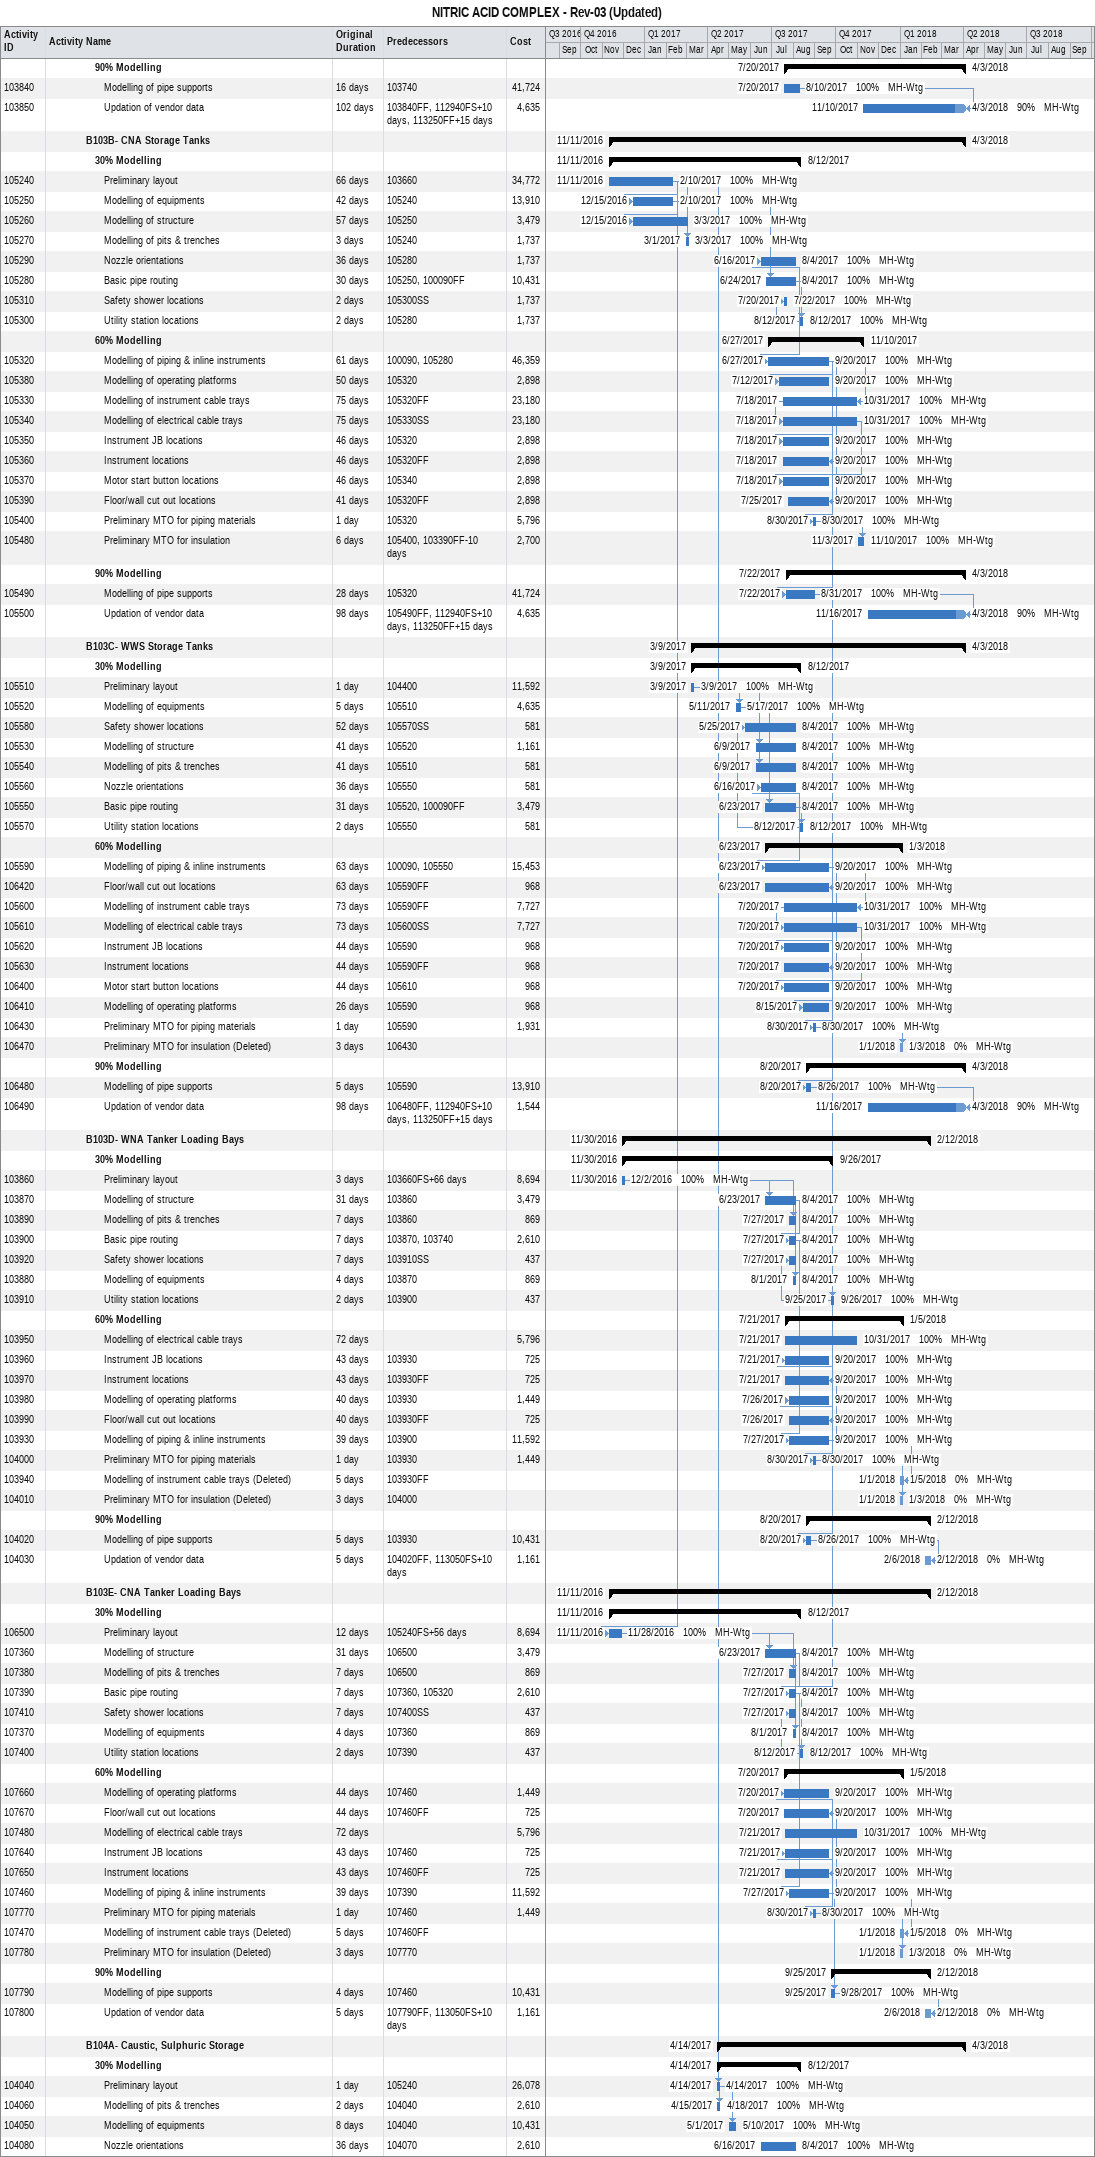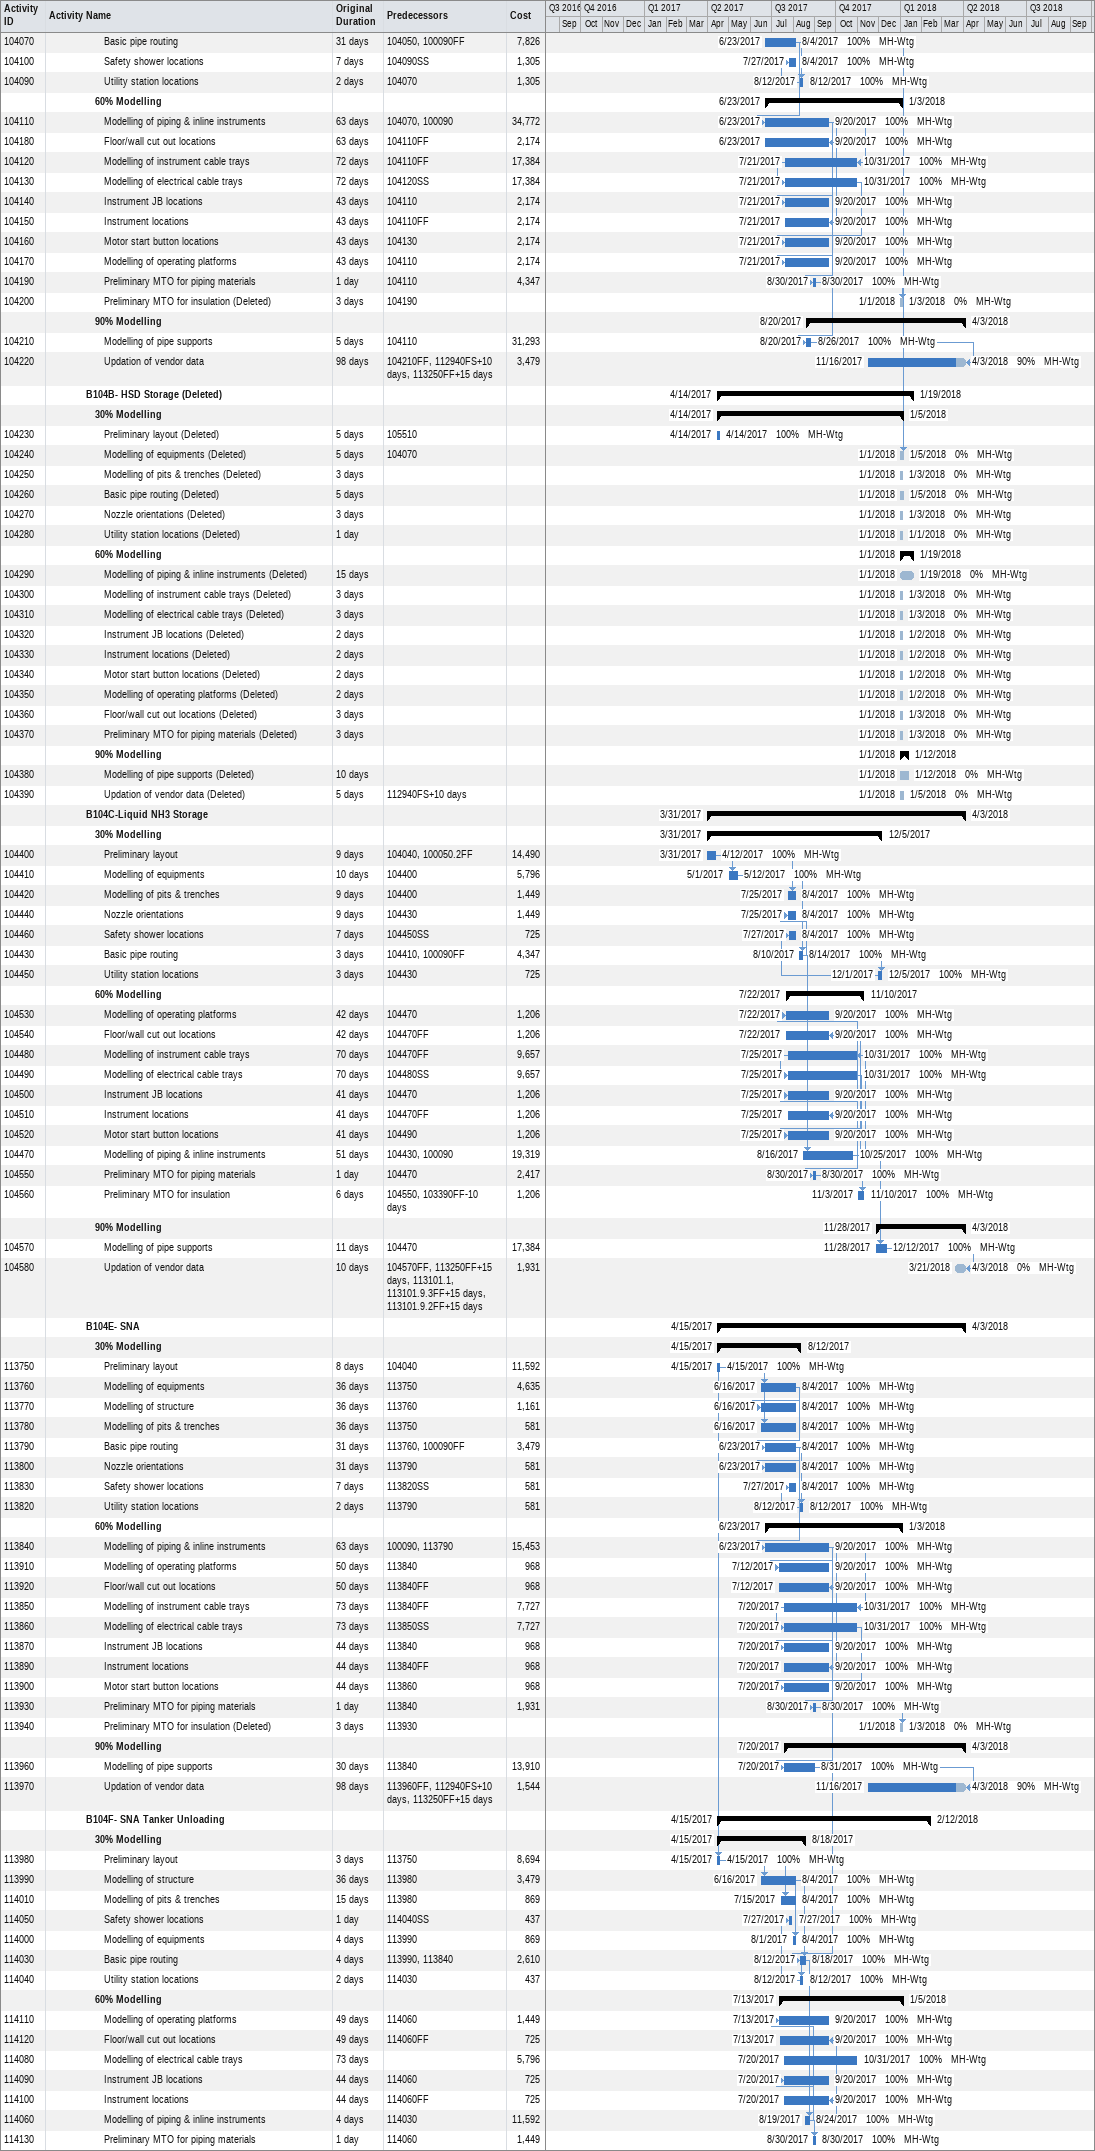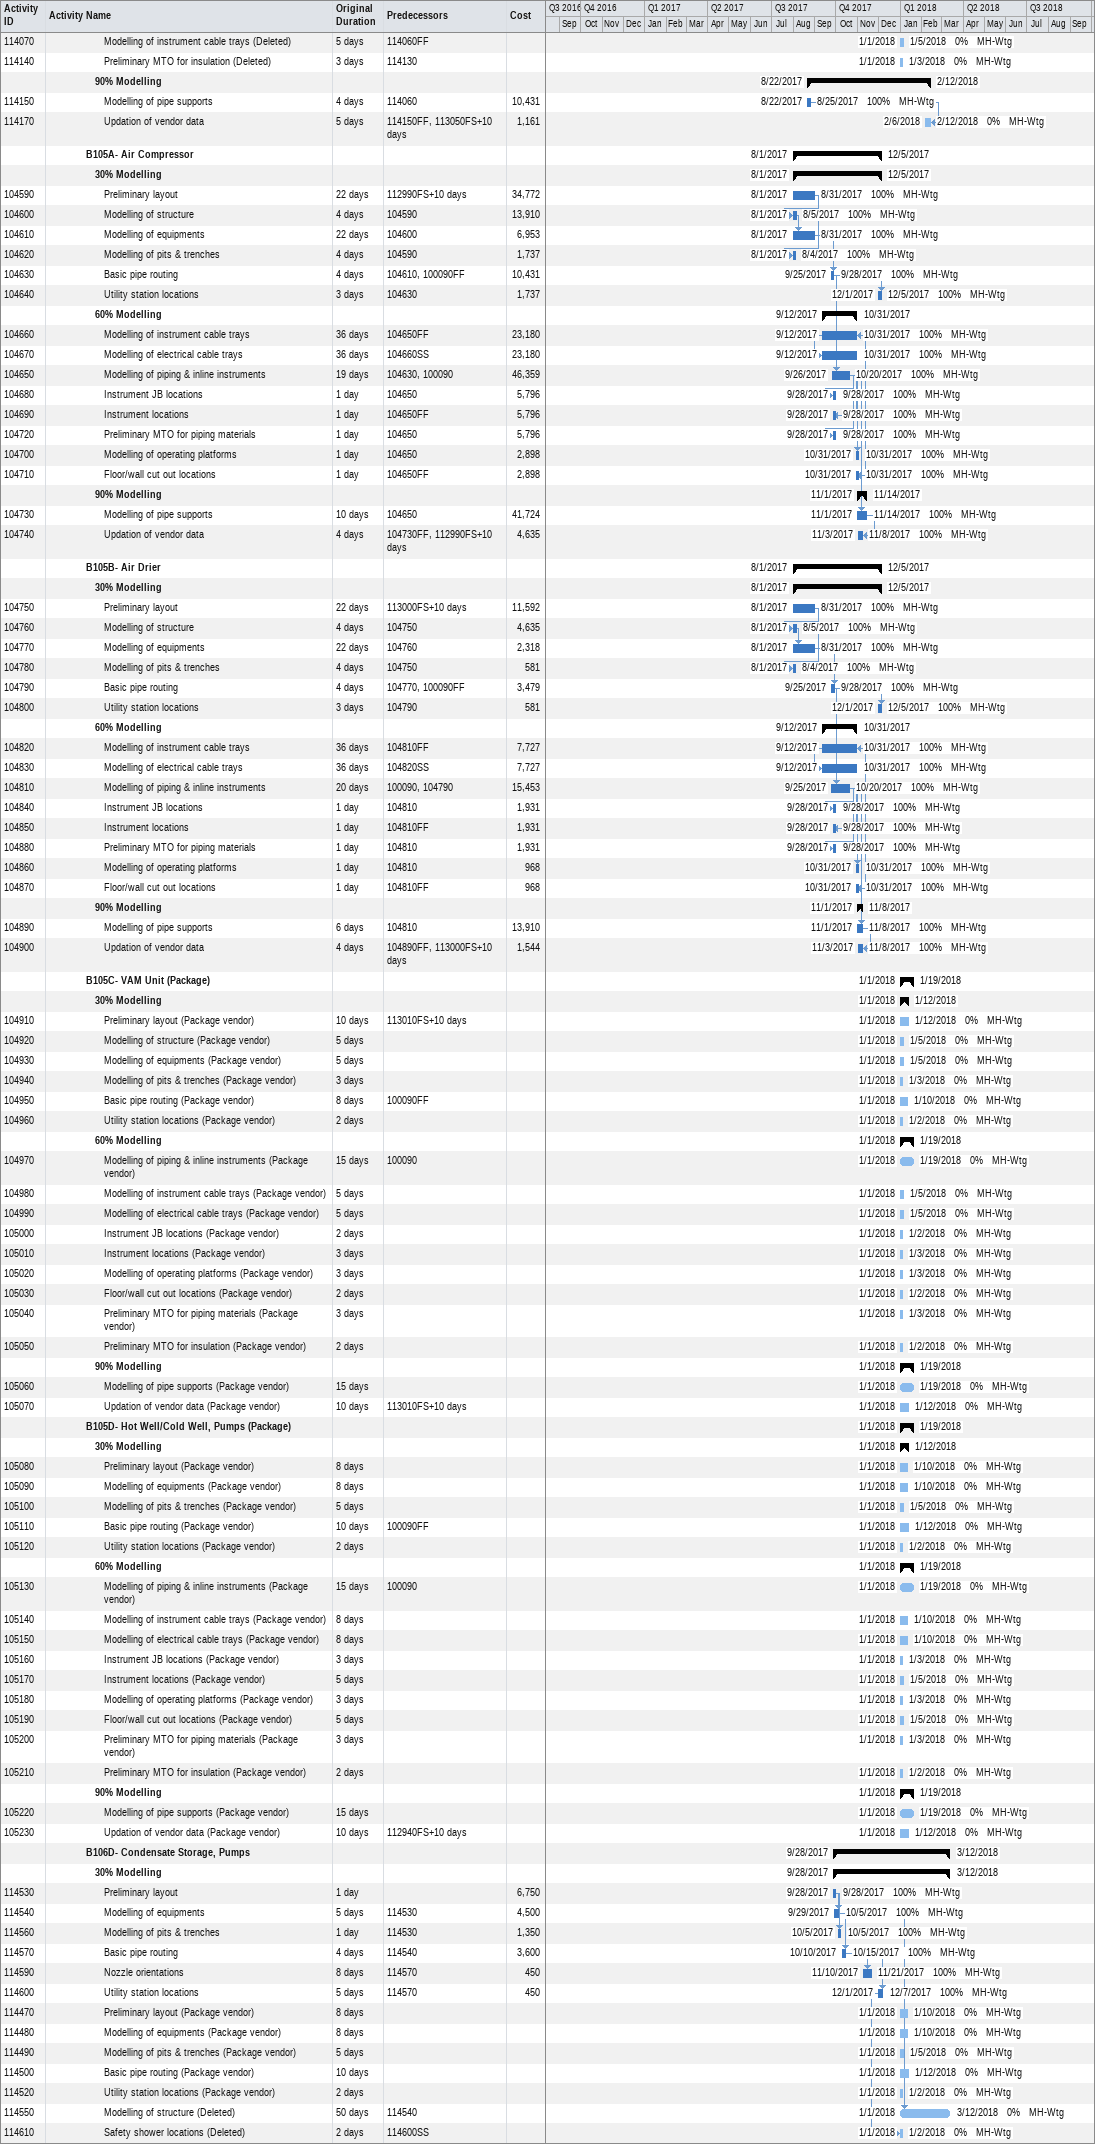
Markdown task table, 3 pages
NITRIC ACID COMPLEX - Rev-03 (Updated)

| ID | Level | Task | Original duration | Start | Finish | Predecessors | Resources | % complete | Cost |
|---|---|---|---|---|---|---|---|---|---|
|  | 6 | **90% Modelling** |  | 2017-07-20 | 2018-04-03 |  |  |  |  |
| 103840 | 7 | Modelling of pipe supports | 16d | 2017-07-20 | 2017-08-10 | 103740 | MH-Wtg | 100 | 41724 |
| 103850 | 7 | Updation of vendor data | 102d | 2017-11-10 | 2018-04-03 | 103840FF, 112940FS+10d, 113250FF+15d | MH-Wtg | 90 | 4635 |
|  | 5 | **B103B- CNA Storage Tanks** |  | 2016-11-11 | 2018-04-03 |  |  |  |  |
|  | 6 | **30% Modelling** |  | 2016-11-11 | 2017-08-12 |  |  |  |  |
| 105240 | 7 | Preliminary layout | 66d | 2016-11-11 | 2017-02-10 | 103660 | MH-Wtg | 100 | 34772 |
| 105250 | 7 | Modelling of equipments | 42d | 2016-12-15 | 2017-02-10 | 105240 | MH-Wtg | 100 | 13910 |
| 105260 | 7 | Modelling of structure | 57d | 2016-12-15 | 2017-03-03 | 105250 | MH-Wtg | 100 | 3479 |
| 105270 | 7 | Modelling of pits & trenches | 3d | 2017-03-01 | 2017-03-03 | 105240 | MH-Wtg | 100 | 1737 |
| 105290 | 7 | Nozzle orientations | 36d | 2017-06-16 | 2017-08-04 | 105280 | MH-Wtg | 100 | 1737 |
| 105280 | 7 | Basic pipe routing | 30d | 2017-06-24 | 2017-08-04 | 105250, 100090FF | MH-Wtg | 100 | 10431 |
| 105310 | 7 | Safety shower locations | 2d | 2017-07-20 | 2017-07-22 | 105300SS | MH-Wtg | 100 | 1737 |
| 105300 | 7 | Utility station locations | 2d | 2017-08-12 | 2017-08-12 | 105280 | MH-Wtg | 100 | 1737 |
|  | 6 | **60% Modelling** |  | 2017-06-27 | 2017-11-10 |  |  |  |  |
| 105320 | 7 | Modelling of piping & inline instruments | 61d | 2017-06-27 | 2017-09-20 | 100090, 105280 | MH-Wtg | 100 | 46359 |
| 105380 | 7 | Modelling of operating platforms | 50d | 2017-07-12 | 2017-09-20 | 105320 | MH-Wtg | 100 | 2898 |
| 105330 | 7 | Modelling of instrument cable trays | 75d | 2017-07-18 | 2017-10-31 | 105320FF | MH-Wtg | 100 | 23180 |
| 105340 | 7 | Modelling of electrical cable trays | 75d | 2017-07-18 | 2017-10-31 | 105330SS | MH-Wtg | 100 | 23180 |
| 105350 | 7 | Instrument JB locations | 46d | 2017-07-18 | 2017-09-20 | 105320 | MH-Wtg | 100 | 2898 |
| 105360 | 7 | Instrument locations | 46d | 2017-07-18 | 2017-09-20 | 105320FF | MH-Wtg | 100 | 2898 |
| 105370 | 7 | Motor start button locations | 46d | 2017-07-18 | 2017-09-20 | 105340 | MH-Wtg | 100 | 2898 |
| 105390 | 7 | Floor/wall cut out locations | 41d | 2017-07-25 | 2017-09-20 | 105320FF | MH-Wtg | 100 | 2898 |
| 105400 | 7 | Preliminary MTO for piping materials | 1d | 2017-08-30 | 2017-08-30 | 105320 | MH-Wtg | 100 | 5796 |
| 105480 | 7 | Preliminary MTO for insulation | 6d | 2017-11-03 | 2017-11-10 | 105400, 103390FF-10d | MH-Wtg | 100 | 2700 |
|  | 6 | **90% Modelling** |  | 2017-07-22 | 2018-04-03 |  |  |  |  |
| 105490 | 7 | Modelling of pipe supports | 28d | 2017-07-22 | 2017-08-31 | 105320 | MH-Wtg | 100 | 41724 |
| 105500 | 7 | Updation of vendor data | 98d | 2017-11-16 | 2018-04-03 | 105490FF, 112940FS+10d, 113250FF+15d | MH-Wtg | 90 | 4635 |
|  | 5 | **B103C- WWS Storage Tanks** |  | 2017-03-09 | 2018-04-03 |  |  |  |  |
|  | 6 | **30% Modelling** |  | 2017-03-09 | 2017-08-12 |  |  |  |  |
| 105510 | 7 | Preliminary layout | 1d | 2017-03-09 | 2017-03-09 | 104400 | MH-Wtg | 100 | 11592 |
| 105520 | 7 | Modelling of equipments | 5d | 2017-05-11 | 2017-05-17 | 105510 | MH-Wtg | 100 | 4635 |
| 105580 | 7 | Safety shower locations | 52d | 2017-05-25 | 2017-08-04 | 105570SS | MH-Wtg | 100 | 581 |
| 105530 | 7 | Modelling of structure | 41d | 2017-06-09 | 2017-08-04 | 105520 | MH-Wtg | 100 | 1161 |
| 105540 | 7 | Modelling of pits & trenches | 41d | 2017-06-09 | 2017-08-04 | 105510 | MH-Wtg | 100 | 581 |
| 105560 | 7 | Nozzle orientations | 36d | 2017-06-16 | 2017-08-04 | 105550 | MH-Wtg | 100 | 581 |
| 105550 | 7 | Basic pipe routing | 31d | 2017-06-23 | 2017-08-04 | 105520, 100090FF | MH-Wtg | 100 | 3479 |
| 105570 | 7 | Utility station locations | 2d | 2017-08-12 | 2017-08-12 | 105550 | MH-Wtg | 100 | 581 |
|  | 6 | **60% Modelling** |  | 2017-06-23 | 2018-01-03 |  |  |  |  |
| 105590 | 7 | Modelling of piping & inline instruments | 63d | 2017-06-23 | 2017-09-20 | 100090, 105550 | MH-Wtg | 100 | 15453 |
| 106420 | 7 | Floor/wall cut out locations | 63d | 2017-06-23 | 2017-09-20 | 105590FF | MH-Wtg | 100 | 968 |
| 105600 | 7 | Modelling of instrument cable trays | 73d | 2017-07-20 | 2017-10-31 | 105590FF | MH-Wtg | 100 | 7727 |
| 105610 | 7 | Modelling of electrical cable trays | 73d | 2017-07-20 | 2017-10-31 | 105600SS | MH-Wtg | 100 | 7727 |
| 105620 | 7 | Instrument JB locations | 44d | 2017-07-20 | 2017-09-20 | 105590 | MH-Wtg | 100 | 968 |
| 105630 | 7 | Instrument locations | 44d | 2017-07-20 | 2017-09-20 | 105590FF | MH-Wtg | 100 | 968 |
| 106400 | 7 | Motor start button locations | 44d | 2017-07-20 | 2017-09-20 | 105610 | MH-Wtg | 100 | 968 |
| 106410 | 7 | Modelling of operating platforms | 26d | 2017-08-15 | 2017-09-20 | 105590 | MH-Wtg | 100 | 968 |
| 106430 | 7 | Preliminary MTO for piping materials | 1d | 2017-08-30 | 2017-08-30 | 105590 | MH-Wtg | 100 | 1931 |
| 106470 | 7 | Preliminary MTO for insulation (Deleted) | 3d | 2018-01-01 | 2018-01-03 | 106430 | MH-Wtg | 0 |  |
|  | 6 | **90% Modelling** |  | 2017-08-20 | 2018-04-03 |  |  |  |  |
| 106480 | 7 | Modelling of pipe supports | 5d | 2017-08-20 | 2017-08-26 | 105590 | MH-Wtg | 100 | 13910 |
| 106490 | 7 | Updation of vendor data | 98d | 2017-11-16 | 2018-04-03 | 106480FF, 112940FS+10d, 113250FF+15d | MH-Wtg | 90 | 1544 |
|  | 5 | **B103D- WNA Tanker Loading Bays** |  | 2016-11-30 | 2018-02-12 |  |  |  |  |
|  | 6 | **30% Modelling** |  | 2016-11-30 | 2017-09-26 |  |  |  |  |
| 103860 | 7 | Preliminary layout | 3d | 2016-11-30 | 2016-12-02 | 103660FS+66d | MH-Wtg | 100 | 8694 |
| 103870 | 7 | Modelling of structure | 31d | 2017-06-23 | 2017-08-04 | 103860 | MH-Wtg | 100 | 3479 |
| 103890 | 7 | Modelling of pits & trenches | 7d | 2017-07-27 | 2017-08-04 | 103860 | MH-Wtg | 100 | 869 |
| 103900 | 7 | Basic pipe routing | 7d | 2017-07-27 | 2017-08-04 | 103870, 103740 | MH-Wtg | 100 | 2610 |
| 103920 | 7 | Safety shower locations | 7d | 2017-07-27 | 2017-08-04 | 103910SS | MH-Wtg | 100 | 437 |
| 103880 | 7 | Modelling of equipments | 4d | 2017-08-01 | 2017-08-04 | 103870 | MH-Wtg | 100 | 869 |
| 103910 | 7 | Utility station locations | 2d | 2017-09-25 | 2017-09-26 | 103900 | MH-Wtg | 100 | 437 |
|  | 6 | **60% Modelling** |  | 2017-07-21 | 2018-01-05 |  |  |  |  |
| 103950 | 7 | Modelling of electrical cable trays | 72d | 2017-07-21 | 2017-10-31 |  | MH-Wtg | 100 | 5796 |
| 103960 | 7 | Instrument JB locations | 43d | 2017-07-21 | 2017-09-20 | 103930 | MH-Wtg | 100 | 725 |
| 103970 | 7 | Instrument locations | 43d | 2017-07-21 | 2017-09-20 | 103930FF | MH-Wtg | 100 | 725 |
| 103980 | 7 | Modelling of operating platforms | 40d | 2017-07-26 | 2017-09-20 | 103930 | MH-Wtg | 100 | 1449 |
| 103990 | 7 | Floor/wall cut out locations | 40d | 2017-07-26 | 2017-09-20 | 103930FF | MH-Wtg | 100 | 725 |
| 103930 | 7 | Modelling of piping & inline instruments | 39d | 2017-07-27 | 2017-09-20 | 103900 | MH-Wtg | 100 | 11592 |
| 104000 | 7 | Preliminary MTO for piping materials | 1d | 2017-08-30 | 2017-08-30 | 103930 | MH-Wtg | 100 | 1449 |
| 103940 | 7 | Modelling of instrument cable trays (Deleted) | 5d | 2018-01-01 | 2018-01-05 | 103930FF | MH-Wtg | 0 |  |
| 104010 | 7 | Preliminary MTO for insulation (Deleted) | 3d | 2018-01-01 | 2018-01-03 | 104000 | MH-Wtg | 0 |  |
|  | 6 | **90% Modelling** |  | 2017-08-20 | 2018-02-12 |  |  |  |  |
| 104020 | 7 | Modelling of pipe supports | 5d | 2017-08-20 | 2017-08-26 | 103930 | MH-Wtg | 100 | 10431 |
| 104030 | 7 | Updation of vendor data | 5d | 2018-02-06 | 2018-02-12 | 104020FF, 113050FS+10d | MH-Wtg | 0 | 1161 |
|  | 5 | **B103E- CNA Tanker Loading Bays** |  | 2016-11-11 | 2018-02-12 |  |  |  |  |
|  | 6 | **30% Modelling** |  | 2016-11-11 | 2017-08-12 |  |  |  |  |
| 106500 | 7 | Preliminary layout | 12d | 2016-11-11 | 2016-11-28 | 105240FS+56d | MH-Wtg | 100 | 8694 |
| 107360 | 7 | Modelling of structure | 31d | 2017-06-23 | 2017-08-04 | 106500 | MH-Wtg | 100 | 3479 |
| 107380 | 7 | Modelling of pits & trenches | 7d | 2017-07-27 | 2017-08-04 | 106500 | MH-Wtg | 100 | 869 |
| 107390 | 7 | Basic pipe routing | 7d | 2017-07-27 | 2017-08-04 | 107360, 105320 | MH-Wtg | 100 | 2610 |
| 107410 | 7 | Safety shower locations | 7d | 2017-07-27 | 2017-08-04 | 107400SS | MH-Wtg | 100 | 437 |
| 107370 | 7 | Modelling of equipments | 4d | 2017-08-01 | 2017-08-04 | 107360 | MH-Wtg | 100 | 869 |
| 107400 | 7 | Utility station locations | 2d | 2017-08-12 | 2017-08-12 | 107390 | MH-Wtg | 100 | 437 |
|  | 6 | **60% Modelling** |  | 2017-07-20 | 2018-01-05 |  |  |  |  |
| 107660 | 7 | Modelling of operating platforms | 44d | 2017-07-20 | 2017-09-20 | 107460 | MH-Wtg | 100 | 1449 |
| 107670 | 7 | Floor/wall cut out locations | 44d | 2017-07-20 | 2017-09-20 | 107460FF | MH-Wtg | 100 | 725 |
| 107480 | 7 | Modelling of electrical cable trays | 72d | 2017-07-21 | 2017-10-31 |  | MH-Wtg | 100 | 5796 |
| 107640 | 7 | Instrument JB locations | 43d | 2017-07-21 | 2017-09-20 | 107460 | MH-Wtg | 100 | 725 |
| 107650 | 7 | Instrument locations | 43d | 2017-07-21 | 2017-09-20 | 107460FF | MH-Wtg | 100 | 725 |
| 107460 | 7 | Modelling of piping & inline instruments | 39d | 2017-07-27 | 2017-09-20 | 107390 | MH-Wtg | 100 | 11592 |
| 107770 | 7 | Preliminary MTO for piping materials | 1d | 2017-08-30 | 2017-08-30 | 107460 | MH-Wtg | 100 | 1449 |
| 107470 | 7 | Modelling of instrument cable trays (Deleted) | 5d | 2018-01-01 | 2018-01-05 | 107460FF | MH-Wtg | 0 |  |
| 107780 | 7 | Preliminary MTO for insulation (Deleted) | 3d | 2018-01-01 | 2018-01-03 | 107770 | MH-Wtg | 0 |  |
|  | 6 | **90% Modelling** |  | 2017-09-25 | 2018-02-12 |  |  |  |  |
| 107790 | 7 | Modelling of pipe supports | 4d | 2017-09-25 | 2017-09-28 | 107460 | MH-Wtg | 100 | 10431 |
| 107800 | 7 | Updation of vendor data | 5d | 2018-02-06 | 2018-02-12 | 107790FF, 113050FS+10d | MH-Wtg | 0 | 1161 |
|  | 5 | **B104A- Caustic, Sulphuric Storage** |  | 2017-04-14 | 2018-04-03 |  |  |  |  |
|  | 6 | **30% Modelling** |  | 2017-04-14 | 2017-08-12 |  |  |  |  |
| 104040 | 7 | Preliminary layout | 1d | 2017-04-14 | 2017-04-14 | 105240 | MH-Wtg | 100 | 26078 |
| 104060 | 7 | Modelling of pits & trenches | 2d | 2017-04-15 | 2017-04-18 | 104040 | MH-Wtg | 100 | 2610 |
| 104050 | 7 | Modelling of equipments | 8d | 2017-05-01 | 2017-05-10 | 104040 | MH-Wtg | 100 | 10431 |
| 104080 | 7 | Nozzle orientations | 36d | 2017-06-16 | 2017-08-04 | 104070 | MH-Wtg | 100 | 2610 |
| 104070 | 7 | Basic pipe routing | 31d | 2017-06-23 | 2017-08-04 | 104050, 100090FF | MH-Wtg | 100 | 7826 |
| 104100 | 7 | Safety shower locations | 7d | 2017-07-27 | 2017-08-04 | 104090SS | MH-Wtg | 100 | 1305 |
| 104090 | 7 | Utility station locations | 2d | 2017-08-12 | 2017-08-12 | 104070 | MH-Wtg | 100 | 1305 |
|  | 6 | **60% Modelling** |  | 2017-06-23 | 2018-01-03 |  |  |  |  |
| 104110 | 7 | Modelling of piping & inline instruments | 63d | 2017-06-23 | 2017-09-20 | 104070, 100090 | MH-Wtg | 100 | 34772 |
| 104180 | 7 | Floor/wall cut out locations | 63d | 2017-06-23 | 2017-09-20 | 104110FF | MH-Wtg | 100 | 2174 |
| 104120 | 7 | Modelling of instrument cable trays | 72d | 2017-07-21 | 2017-10-31 | 104110FF | MH-Wtg | 100 | 17384 |
| 104130 | 7 | Modelling of electrical cable trays | 72d | 2017-07-21 | 2017-10-31 | 104120SS | MH-Wtg | 100 | 17384 |
| 104140 | 7 | Instrument JB locations | 43d | 2017-07-21 | 2017-09-20 | 104110 | MH-Wtg | 100 | 2174 |
| 104150 | 7 | Instrument locations | 43d | 2017-07-21 | 2017-09-20 | 104110FF | MH-Wtg | 100 | 2174 |
| 104160 | 7 | Motor start button locations | 43d | 2017-07-21 | 2017-09-20 | 104130 | MH-Wtg | 100 | 2174 |
| 104170 | 7 | Modelling of operating platforms | 43d | 2017-07-21 | 2017-09-20 | 104110 | MH-Wtg | 100 | 2174 |
| 104190 | 7 | Preliminary MTO for piping materials | 1d | 2017-08-30 | 2017-08-30 | 104110 | MH-Wtg | 100 | 4347 |
| 104200 | 7 | Preliminary MTO for insulation (Deleted) | 3d | 2018-01-01 | 2018-01-03 | 104190 | MH-Wtg | 0 |  |
|  | 6 | **90% Modelling** |  | 2017-08-20 | 2018-04-03 |  |  |  |  |
| 104210 | 7 | Modelling of pipe supports | 5d | 2017-08-20 | 2017-08-26 | 104110 | MH-Wtg | 100 | 31293 |
| 104220 | 7 | Updation of vendor data | 98d | 2017-11-16 | 2018-04-03 | 104210FF, 112940FS+10d, 113250FF+15d | MH-Wtg | 90 | 3479 |
|  | 5 | **B104B- HSD Storage (Deleted)** |  | 2017-04-14 | 2018-01-19 |  |  |  |  |
|  | 6 | **30% Modelling** |  | 2017-04-14 | 2018-01-05 |  |  |  |  |
| 104230 | 7 | Preliminary layout (Deleted) | 5d | 2017-04-14 | 2017-04-14 | 105510 | MH-Wtg | 100 |  |
| 104240 | 7 | Modelling of equipments (Deleted) | 5d | 2018-01-01 | 2018-01-05 | 104070 | MH-Wtg | 0 |  |
| 104250 | 7 | Modelling of pits & trenches (Deleted) | 3d | 2018-01-01 | 2018-01-03 |  | MH-Wtg | 0 |  |
| 104260 | 7 | Basic pipe routing (Deleted) | 5d | 2018-01-01 | 2018-01-05 |  | MH-Wtg | 0 |  |
| 104270 | 7 | Nozzle orientations (Deleted) | 3d | 2018-01-01 | 2018-01-03 |  | MH-Wtg | 0 |  |
| 104280 | 7 | Utility station locations (Deleted) | 1d | 2018-01-01 | 2018-01-01 |  | MH-Wtg | 0 |  |
|  | 6 | **60% Modelling** |  | 2018-01-01 | 2018-01-19 |  |  |  |  |
| 104290 | 7 | Modelling of piping & inline instruments (Deleted) | 15d | 2018-01-01 | 2018-01-19 |  | MH-Wtg | 0 |  |
| 104300 | 7 | Modelling of instrument cable trays (Deleted) | 3d | 2018-01-01 | 2018-01-03 |  | MH-Wtg | 0 |  |
| 104310 | 7 | Modelling of electrical cable trays (Deleted) | 3d | 2018-01-01 | 2018-01-03 |  | MH-Wtg | 0 |  |
| 104320 | 7 | Instrument JB locations (Deleted) | 2d | 2018-01-01 | 2018-01-02 |  | MH-Wtg | 0 |  |
| 104330 | 7 | Instrument locations (Deleted) | 2d | 2018-01-01 | 2018-01-02 |  | MH-Wtg | 0 |  |
| 104340 | 7 | Motor start button locations (Deleted) | 2d | 2018-01-01 | 2018-01-02 |  | MH-Wtg | 0 |  |
| 104350 | 7 | Modelling of operating platforms (Deleted) | 2d | 2018-01-01 | 2018-01-02 |  | MH-Wtg | 0 |  |
| 104360 | 7 | Floor/wall cut out locations (Deleted) | 3d | 2018-01-01 | 2018-01-03 |  | MH-Wtg | 0 |  |
| 104370 | 7 | Preliminary MTO for piping materials (Deleted) | 3d | 2018-01-01 | 2018-01-03 |  | MH-Wtg | 0 |  |
|  | 6 | **90% Modelling** |  | 2018-01-01 | 2018-01-12 |  |  |  |  |
| 104380 | 7 | Modelling of pipe supports (Deleted) | 10d | 2018-01-01 | 2018-01-12 |  | MH-Wtg | 0 |  |
| 104390 | 7 | Updation of vendor data (Deleted) | 5d | 2018-01-01 | 2018-01-05 | 112940FS+10d | MH-Wtg | 0 |  |
|  | 5 | **B104C-Liquid NH3 Storage** |  | 2017-03-31 | 2018-04-03 |  |  |  |  |
|  | 6 | **30% Modelling** |  | 2017-03-31 | 2017-12-05 |  |  |  |  |
| 104400 | 7 | Preliminary layout | 9d | 2017-03-31 | 2017-04-12 | 104040, 100050.2FF | MH-Wtg | 100 | 14490 |
| 104410 | 7 | Modelling of equipments | 10d | 2017-05-01 | 2017-05-12 | 104400 | MH-Wtg | 100 | 5796 |
| 104420 | 7 | Modelling of pits & trenches | 9d | 2017-07-25 | 2017-08-04 | 104400 | MH-Wtg | 100 | 1449 |
| 104440 | 7 | Nozzle orientations | 9d | 2017-07-25 | 2017-08-04 | 104430 | MH-Wtg | 100 | 1449 |
| 104460 | 7 | Safety shower locations | 7d | 2017-07-27 | 2017-08-04 | 104450SS | MH-Wtg | 100 | 725 |
| 104430 | 7 | Basic pipe routing | 3d | 2017-08-10 | 2017-08-14 | 104410, 100090FF | MH-Wtg | 100 | 4347 |
| 104450 | 7 | Utility station locations | 3d | 2017-12-01 | 2017-12-05 | 104430 | MH-Wtg | 100 | 725 |
|  | 6 | **60% Modelling** |  | 2017-07-22 | 2017-11-10 |  |  |  |  |
| 104530 | 7 | Modelling of operating platforms | 42d | 2017-07-22 | 2017-09-20 | 104470 | MH-Wtg | 100 | 1206 |
| 104540 | 7 | Floor/wall cut out locations | 42d | 2017-07-22 | 2017-09-20 | 104470FF | MH-Wtg | 100 | 1206 |
| 104480 | 7 | Modelling of instrument cable trays | 70d | 2017-07-25 | 2017-10-31 | 104470FF | MH-Wtg | 100 | 9657 |
| 104490 | 7 | Modelling of electrical cable trays | 70d | 2017-07-25 | 2017-10-31 | 104480SS | MH-Wtg | 100 | 9657 |
| 104500 | 7 | Instrument JB locations | 41d | 2017-07-25 | 2017-09-20 | 104470 | MH-Wtg | 100 | 1206 |
| 104510 | 7 | Instrument locations | 41d | 2017-07-25 | 2017-09-20 | 104470FF | MH-Wtg | 100 | 1206 |
| 104520 | 7 | Motor start button locations | 41d | 2017-07-25 | 2017-09-20 | 104490 | MH-Wtg | 100 | 1206 |
| 104470 | 7 | Modelling of piping & inline instruments | 51d | 2017-08-16 | 2017-10-25 | 104430, 100090 | MH-Wtg | 100 | 19319 |
| 104550 | 7 | Preliminary MTO for piping materials | 1d | 2017-08-30 | 2017-08-30 | 104470 | MH-Wtg | 100 | 2417 |
| 104560 | 7 | Preliminary MTO for insulation | 6d | 2017-11-03 | 2017-11-10 | 104550, 103390FF-10d | MH-Wtg | 100 | 1206 |
|  | 6 | **90% Modelling** |  | 2017-11-28 | 2018-04-03 |  |  |  |  |
| 104570 | 7 | Modelling of pipe supports | 11d | 2017-11-28 | 2017-12-12 | 104470 | MH-Wtg | 100 | 17384 |
| 104580 | 7 | Updation of vendor data | 10d | 2018-03-21 | 2018-04-03 | 104570FF, 113250FF+15d, 113101.1, 113101.9.3FF+15d, 113101.9.2FF+15d | MH-Wtg | 0 | 1931 |
|  | 5 | **B104E- SNA** |  | 2017-04-15 | 2018-04-03 |  |  |  |  |
|  | 6 | **30% Modelling** |  | 2017-04-15 | 2017-08-12 |  |  |  |  |
| 113750 | 7 | Preliminary layout | 8d | 2017-04-15 | 2017-04-15 | 104040 | MH-Wtg | 100 | 11592 |
| 113760 | 7 | Modelling of equipments | 36d | 2017-06-16 | 2017-08-04 | 113750 | MH-Wtg | 100 | 4635 |
| 113770 | 7 | Modelling of structure | 36d | 2017-06-16 | 2017-08-04 | 113760 | MH-Wtg | 100 | 1161 |
| 113780 | 7 | Modelling of pits & trenches | 36d | 2017-06-16 | 2017-08-04 | 113750 | MH-Wtg | 100 | 581 |
| 113790 | 7 | Basic pipe routing | 31d | 2017-06-23 | 2017-08-04 | 113760, 100090FF | MH-Wtg | 100 | 3479 |
| 113800 | 7 | Nozzle orientations | 31d | 2017-06-23 | 2017-08-04 | 113790 | MH-Wtg | 100 | 581 |
| 113830 | 7 | Safety shower locations | 7d | 2017-07-27 | 2017-08-04 | 113820SS | MH-Wtg | 100 | 581 |
| 113820 | 7 | Utility station locations | 2d | 2017-08-12 | 2017-08-12 | 113790 | MH-Wtg | 100 | 581 |
|  | 6 | **60% Modelling** |  | 2017-06-23 | 2018-01-03 |  |  |  |  |
| 113840 | 7 | Modelling of piping & inline instruments | 63d | 2017-06-23 | 2017-09-20 | 100090, 113790 | MH-Wtg | 100 | 15453 |
| 113910 | 7 | Modelling of operating platforms | 50d | 2017-07-12 | 2017-09-20 | 113840 | MH-Wtg | 100 | 968 |
| 113920 | 7 | Floor/wall cut out locations | 50d | 2017-07-12 | 2017-09-20 | 113840FF | MH-Wtg | 100 | 968 |
| 113850 | 7 | Modelling of instrument cable trays | 73d | 2017-07-20 | 2017-10-31 | 113840FF | MH-Wtg | 100 | 7727 |
| 113860 | 7 | Modelling of electrical cable trays | 73d | 2017-07-20 | 2017-10-31 | 113850SS | MH-Wtg | 100 | 7727 |
| 113870 | 7 | Instrument JB locations | 44d | 2017-07-20 | 2017-09-20 | 113840 | MH-Wtg | 100 | 968 |
| 113890 | 7 | Instrument locations | 44d | 2017-07-20 | 2017-09-20 | 113840FF | MH-Wtg | 100 | 968 |
| 113900 | 7 | Motor start button locations | 44d | 2017-07-20 | 2017-09-20 | 113860 | MH-Wtg | 100 | 968 |
| 113930 | 7 | Preliminary MTO for piping materials | 1d | 2017-08-30 | 2017-08-30 | 113840 | MH-Wtg | 100 | 1931 |
| 113940 | 7 | Preliminary MTO for insulation (Deleted) | 3d | 2018-01-01 | 2018-01-03 | 113930 | MH-Wtg | 0 |  |
|  | 6 | **90% Modelling** |  | 2017-07-20 | 2018-04-03 |  |  |  |  |
| 113960 | 7 | Modelling of pipe supports | 30d | 2017-07-20 | 2017-08-31 | 113840 | MH-Wtg | 100 | 13910 |
| 113970 | 7 | Updation of vendor data | 98d | 2017-11-16 | 2018-04-03 | 113960FF, 112940FS+10d, 113250FF+15d | MH-Wtg | 90 | 1544 |
|  | 5 | **B104F- SNA Tanker Unloading** |  | 2017-04-15 | 2018-02-12 |  |  |  |  |
|  | 6 | **30% Modelling** |  | 2017-04-15 | 2017-08-18 |  |  |  |  |
| 113980 | 7 | Preliminary layout | 3d | 2017-04-15 | 2017-04-15 | 113750 | MH-Wtg | 100 | 8694 |
| 113990 | 7 | Modelling of structure | 36d | 2017-06-16 | 2017-08-04 | 113980 | MH-Wtg | 100 | 3479 |
| 114010 | 7 | Modelling of pits & trenches | 15d | 2017-07-15 | 2017-08-04 | 113980 | MH-Wtg | 100 | 869 |
| 114050 | 7 | Safety shower locations | 1d | 2017-07-27 | 2017-07-27 | 114040SS | MH-Wtg | 100 | 437 |
| 114000 | 7 | Modelling of equipments | 4d | 2017-08-01 | 2017-08-04 | 113990 | MH-Wtg | 100 | 869 |
| 114030 | 7 | Basic pipe routing | 4d | 2017-08-12 | 2017-08-18 | 113990, 113840 | MH-Wtg | 100 | 2610 |
| 114040 | 7 | Utility station locations | 2d | 2017-08-12 | 2017-08-12 | 114030 | MH-Wtg | 100 | 437 |
|  | 6 | **60% Modelling** |  | 2017-07-13 | 2018-01-05 |  |  |  |  |
| 114110 | 7 | Modelling of operating platforms | 49d | 2017-07-13 | 2017-09-20 | 114060 | MH-Wtg | 100 | 1449 |
| 114120 | 7 | Floor/wall cut out locations | 49d | 2017-07-13 | 2017-09-20 | 114060FF | MH-Wtg | 100 | 725 |
| 114080 | 7 | Modelling of electrical cable trays | 73d | 2017-07-20 | 2017-10-31 |  | MH-Wtg | 100 | 5796 |
| 114090 | 7 | Instrument JB locations | 44d | 2017-07-20 | 2017-09-20 | 114060 | MH-Wtg | 100 | 725 |
| 114100 | 7 | Instrument locations | 44d | 2017-07-20 | 2017-09-20 | 114060FF | MH-Wtg | 100 | 725 |
| 114060 | 7 | Modelling of piping & inline instruments | 4d | 2017-08-19 | 2017-08-24 | 114030 | MH-Wtg | 100 | 11592 |
| 114130 | 7 | Preliminary MTO for piping materials | 1d | 2017-08-30 | 2017-08-30 | 114060 | MH-Wtg | 100 | 1449 |
| 114070 | 7 | Modelling of instrument cable trays (Deleted) | 5d | 2018-01-01 | 2018-01-05 | 114060FF | MH-Wtg | 0 |  |
| 114140 | 7 | Preliminary MTO for insulation (Deleted) | 3d | 2018-01-01 | 2018-01-03 | 114130 | MH-Wtg | 0 |  |
|  | 6 | **90% Modelling** |  | 2017-08-22 | 2018-02-12 |  |  |  |  |
| 114150 | 7 | Modelling of pipe supports | 4d | 2017-08-22 | 2017-08-25 | 114060 | MH-Wtg | 100 | 10431 |
| 114170 | 7 | Updation of vendor data | 5d | 2018-02-06 | 2018-02-12 | 114150FF, 113050FS+10d | MH-Wtg | 0 | 1161 |
|  | 5 | **B105A- Air Compressor** |  | 2017-08-01 | 2017-12-05 |  |  |  |  |
|  | 6 | **30% Modelling** |  | 2017-08-01 | 2017-12-05 |  |  |  |  |
| 104590 | 7 | Preliminary layout | 22d | 2017-08-01 | 2017-08-31 | 112990FS+10d | MH-Wtg | 100 | 34772 |
| 104600 | 7 | Modelling of structure | 4d | 2017-08-01 | 2017-08-05 | 104590 | MH-Wtg | 100 | 13910 |
| 104610 | 7 | Modelling of equipments | 22d | 2017-08-01 | 2017-08-31 | 104600 | MH-Wtg | 100 | 6953 |
| 104620 | 7 | Modelling of pits & trenches | 4d | 2017-08-01 | 2017-08-04 | 104590 | MH-Wtg | 100 | 1737 |
| 104630 | 7 | Basic pipe routing | 4d | 2017-09-25 | 2017-09-28 | 104610, 100090FF | MH-Wtg | 100 | 10431 |
| 104640 | 7 | Utility station locations | 3d | 2017-12-01 | 2017-12-05 | 104630 | MH-Wtg | 100 | 1737 |
|  | 6 | **60% Modelling** |  | 2017-09-12 | 2017-10-31 |  |  |  |  |
| 104660 | 7 | Modelling of instrument cable trays | 36d | 2017-09-12 | 2017-10-31 | 104650FF | MH-Wtg | 100 | 23180 |
| 104670 | 7 | Modelling of electrical cable trays | 36d | 2017-09-12 | 2017-10-31 | 104660SS | MH-Wtg | 100 | 23180 |
| 104650 | 7 | Modelling of piping & inline instruments | 19d | 2017-09-26 | 2017-10-20 | 104630, 100090 | MH-Wtg | 100 | 46359 |
| 104680 | 7 | Instrument JB locations | 1d | 2017-09-28 | 2017-09-28 | 104650 | MH-Wtg | 100 | 5796 |
| 104690 | 7 | Instrument locations | 1d | 2017-09-28 | 2017-09-28 | 104650FF | MH-Wtg | 100 | 5796 |
| 104720 | 7 | Preliminary MTO for piping materials | 1d | 2017-09-28 | 2017-09-28 | 104650 | MH-Wtg | 100 | 5796 |
| 104700 | 7 | Modelling of operating platforms | 1d | 2017-10-31 | 2017-10-31 | 104650 | MH-Wtg | 100 | 2898 |
| 104710 | 7 | Floor/wall cut out locations | 1d | 2017-10-31 | 2017-10-31 | 104650FF | MH-Wtg | 100 | 2898 |
|  | 6 | **90% Modelling** |  | 2017-11-01 | 2017-11-14 |  |  |  |  |
| 104730 | 7 | Modelling of pipe supports | 10d | 2017-11-01 | 2017-11-14 | 104650 | MH-Wtg | 100 | 41724 |
| 104740 | 7 | Updation of vendor data | 4d | 2017-11-03 | 2017-11-08 | 104730FF, 112990FS+10d | MH-Wtg | 100 | 4635 |
|  | 5 | **B105B- Air Drier** |  | 2017-08-01 | 2017-12-05 |  |  |  |  |
|  | 6 | **30% Modelling** |  | 2017-08-01 | 2017-12-05 |  |  |  |  |
| 104750 | 7 | Preliminary layout | 22d | 2017-08-01 | 2017-08-31 | 113000FS+10d | MH-Wtg | 100 | 11592 |
| 104760 | 7 | Modelling of structure | 4d | 2017-08-01 | 2017-08-05 | 104750 | MH-Wtg | 100 | 4635 |
| 104770 | 7 | Modelling of equipments | 22d | 2017-08-01 | 2017-08-31 | 104760 | MH-Wtg | 100 | 2318 |
| 104780 | 7 | Modelling of pits & trenches | 4d | 2017-08-01 | 2017-08-04 | 104750 | MH-Wtg | 100 | 581 |
| 104790 | 7 | Basic pipe routing | 4d | 2017-09-25 | 2017-09-28 | 104770, 100090FF | MH-Wtg | 100 | 3479 |
| 104800 | 7 | Utility station locations | 3d | 2017-12-01 | 2017-12-05 | 104790 | MH-Wtg | 100 | 581 |
|  | 6 | **60% Modelling** |  | 2017-09-12 | 2017-10-31 |  |  |  |  |
| 104820 | 7 | Modelling of instrument cable trays | 36d | 2017-09-12 | 2017-10-31 | 104810FF | MH-Wtg | 100 | 7727 |
| 104830 | 7 | Modelling of electrical cable trays | 36d | 2017-09-12 | 2017-10-31 | 104820SS | MH-Wtg | 100 | 7727 |
| 104810 | 7 | Modelling of piping & inline instruments | 20d | 2017-09-25 | 2017-10-20 | 100090, 104790 | MH-Wtg | 100 | 15453 |
| 104840 | 7 | Instrument JB locations | 1d | 2017-09-28 | 2017-09-28 | 104810 | MH-Wtg | 100 | 1931 |
| 104850 | 7 | Instrument locations | 1d | 2017-09-28 | 2017-09-28 | 104810FF | MH-Wtg | 100 | 1931 |
| 104880 | 7 | Preliminary MTO for piping materials | 1d | 2017-09-28 | 2017-09-28 | 104810 | MH-Wtg | 100 | 1931 |
| 104860 | 7 | Modelling of operating platforms | 1d | 2017-10-31 | 2017-10-31 | 104810 | MH-Wtg | 100 | 968 |
| 104870 | 7 | Floor/wall cut out locations | 1d | 2017-10-31 | 2017-10-31 | 104810FF | MH-Wtg | 100 | 968 |
|  | 6 | **90% Modelling** |  | 2017-11-01 | 2017-11-08 |  |  |  |  |
| 104890 | 7 | Modelling of pipe supports | 6d | 2017-11-01 | 2017-11-08 | 104810 | MH-Wtg | 100 | 13910 |
| 104900 | 7 | Updation of vendor data | 4d | 2017-11-03 | 2017-11-08 | 104890FF, 113000FS+10d | MH-Wtg | 100 | 1544 |
|  | 5 | **B105C- VAM Unit (Package)** |  | 2018-01-01 | 2018-01-19 |  |  |  |  |
|  | 6 | **30% Modelling** |  | 2018-01-01 | 2018-01-12 |  |  |  |  |
| 104910 | 7 | Preliminary layout (Package vendor) | 10d | 2018-01-01 | 2018-01-12 | 113010FS+10d | MH-Wtg | 0 |  |
| 104920 | 7 | Modelling of structure (Package vendor) | 5d | 2018-01-01 | 2018-01-05 |  | MH-Wtg | 0 |  |
| 104930 | 7 | Modelling of equipments (Package vendor) | 5d | 2018-01-01 | 2018-01-05 |  | MH-Wtg | 0 |  |
| 104940 | 7 | Modelling of pits & trenches (Package vendor) | 3d | 2018-01-01 | 2018-01-03 |  | MH-Wtg | 0 |  |
| 104950 | 7 | Basic pipe routing (Package vendor) | 8d | 2018-01-01 | 2018-01-10 | 100090FF | MH-Wtg | 0 |  |
| 104960 | 7 | Utility station locations (Package vendor) | 2d | 2018-01-01 | 2018-01-02 |  | MH-Wtg | 0 |  |
|  | 6 | **60% Modelling** |  | 2018-01-01 | 2018-01-19 |  |  |  |  |
| 104970 | 7 | Modelling of piping & inline instruments (Package vendor) | 15d | 2018-01-01 | 2018-01-19 | 100090 | MH-Wtg | 0 |  |
| 104980 | 7 | Modelling of instrument cable trays (Package vendor) | 5d | 2018-01-01 | 2018-01-05 |  | MH-Wtg | 0 |  |
| 104990 | 7 | Modelling of electrical cable trays (Package vendor) | 5d | 2018-01-01 | 2018-01-05 |  | MH-Wtg | 0 |  |
| 105000 | 7 | Instrument JB locations (Package vendor) | 2d | 2018-01-01 | 2018-01-02 |  | MH-Wtg | 0 |  |
| 105010 | 7 | Instrument locations (Package vendor) | 3d | 2018-01-01 | 2018-01-03 |  | MH-Wtg | 0 |  |
| 105020 | 7 | Modelling of operating platforms (Package vendor) | 3d | 2018-01-01 | 2018-01-03 |  | MH-Wtg | 0 |  |
| 105030 | 7 | Floor/wall cut out locations (Package vendor) | 2d | 2018-01-01 | 2018-01-02 |  | MH-Wtg | 0 |  |
| 105040 | 7 | Preliminary MTO for piping materials (Package vendor) | 3d | 2018-01-01 | 2018-01-03 |  | MH-Wtg | 0 |  |
| 105050 | 7 | Preliminary MTO for insulation (Package vendor) | 2d | 2018-01-01 | 2018-01-02 |  | MH-Wtg | 0 |  |
|  | 6 | **90% Modelling** |  | 2018-01-01 | 2018-01-19 |  |  |  |  |
| 105060 | 7 | Modelling of pipe supports (Package vendor) | 15d | 2018-01-01 | 2018-01-19 |  | MH-Wtg | 0 |  |
| 105070 | 7 | Updation of vendor data (Package vendor) | 10d | 2018-01-01 | 2018-01-12 | 113010FS+10d | MH-Wtg | 0 |  |
|  | 5 | **B105D- Hot Well/Cold Well, Pumps (Package)** |  | 2018-01-01 | 2018-01-19 |  |  |  |  |
|  | 6 | **30% Modelling** |  | 2018-01-01 | 2018-01-12 |  |  |  |  |
| 105080 | 7 | Preliminary layout (Package vendor) | 8d | 2018-01-01 | 2018-01-10 |  | MH-Wtg | 0 |  |
| 105090 | 7 | Modelling of equipments (Package vendor) | 8d | 2018-01-01 | 2018-01-10 |  | MH-Wtg | 0 |  |
| 105100 | 7 | Modelling of pits & trenches (Package vendor) | 5d | 2018-01-01 | 2018-01-05 |  | MH-Wtg | 0 |  |
| 105110 | 7 | Basic pipe routing (Package vendor) | 10d | 2018-01-01 | 2018-01-12 | 100090FF | MH-Wtg | 0 |  |
| 105120 | 7 | Utility station locations (Package vendor) | 2d | 2018-01-01 | 2018-01-02 |  | MH-Wtg | 0 |  |
|  | 6 | **60% Modelling** |  | 2018-01-01 | 2018-01-19 |  |  |  |  |
| 105130 | 7 | Modelling of piping & inline instruments (Package vendor) | 15d | 2018-01-01 | 2018-01-19 | 100090 | MH-Wtg | 0 |  |
| 105140 | 7 | Modelling of instrument cable trays (Package vendor) | 8d | 2018-01-01 | 2018-01-10 |  | MH-Wtg | 0 |  |
| 105150 | 7 | Modelling of electrical cable trays (Package vendor) | 8d | 2018-01-01 | 2018-01-10 |  | MH-Wtg | 0 |  |
| 105160 | 7 | Instrument JB locations (Package vendor) | 3d | 2018-01-01 | 2018-01-03 |  | MH-Wtg | 0 |  |
| 105170 | 7 | Instrument locations (Package vendor) | 5d | 2018-01-01 | 2018-01-05 |  | MH-Wtg | 0 |  |
| 105180 | 7 | Modelling of operating platforms (Package vendor) | 3d | 2018-01-01 | 2018-01-03 |  | MH-Wtg | 0 |  |
| 105190 | 7 | Floor/wall cut out locations (Package vendor) | 5d | 2018-01-01 | 2018-01-05 |  | MH-Wtg | 0 |  |
| 105200 | 7 | Preliminary MTO for piping materials (Package vendor) | 3d | 2018-01-01 | 2018-01-03 |  | MH-Wtg | 0 |  |
| 105210 | 7 | Preliminary MTO for insulation (Package vendor) | 2d | 2018-01-01 | 2018-01-02 |  | MH-Wtg | 0 |  |
|  | 6 | **90% Modelling** |  | 2018-01-01 | 2018-01-19 |  |  |  |  |
| 105220 | 7 | Modelling of pipe supports (Package vendor) | 15d | 2018-01-01 | 2018-01-19 |  | MH-Wtg | 0 |  |
| 105230 | 7 | Updation of vendor data (Package vendor) | 10d | 2018-01-01 | 2018-01-12 | 112940FS+10d | MH-Wtg | 0 |  |
|  | 5 | **B106D- Condensate Storage, Pumps** |  | 2017-09-28 | 2018-03-12 |  |  |  |  |
|  | 6 | **30% Modelling** |  | 2017-09-28 | 2018-03-12 |  |  |  |  |
| 114530 | 7 | Preliminary layout | 1d | 2017-09-28 | 2017-09-28 |  | MH-Wtg | 100 | 6750 |
| 114540 | 7 | Modelling of equipments | 5d | 2017-09-29 | 2017-10-05 | 114530 | MH-Wtg | 100 | 4500 |
| 114560 | 7 | Modelling of pits & trenches | 1d | 2017-10-05 | 2017-10-05 | 114530 | MH-Wtg | 100 | 1350 |
| 114570 | 7 | Basic pipe routing | 4d | 2017-10-10 | 2017-10-15 | 114540 | MH-Wtg | 100 | 3600 |
| 114590 | 7 | Nozzle orientations | 8d | 2017-11-10 | 2017-11-21 | 114570 | MH-Wtg | 100 | 450 |
| 114600 | 7 | Utility station locations | 5d | 2017-12-01 | 2017-12-07 | 114570 | MH-Wtg | 100 | 450 |
| 114470 | 7 | Preliminary layout (Package vendor) | 8d | 2018-01-01 | 2018-01-10 |  | MH-Wtg | 0 |  |
| 114480 | 7 | Modelling of equipments (Package vendor) | 8d | 2018-01-01 | 2018-01-10 |  | MH-Wtg | 0 |  |
| 114490 | 7 | Modelling of pits & trenches (Package vendor) | 5d | 2018-01-01 | 2018-01-05 |  | MH-Wtg | 0 |  |
| 114500 | 7 | Basic pipe routing (Package vendor) | 10d | 2018-01-01 | 2018-01-12 |  | MH-Wtg | 0 |  |
| 114520 | 7 | Utility station locations (Package vendor) | 2d | 2018-01-01 | 2018-01-02 |  | MH-Wtg | 0 |  |
| 114550 | 7 | Modelling of structure (Deleted) | 50d | 2018-01-01 | 2018-03-12 | 114540 | MH-Wtg | 0 |  |
| 114610 | 7 | Safety shower locations (Deleted) | 2d | 2018-01-01 | 2018-01-02 | 114600SS | MH-Wtg | 0 |  |
